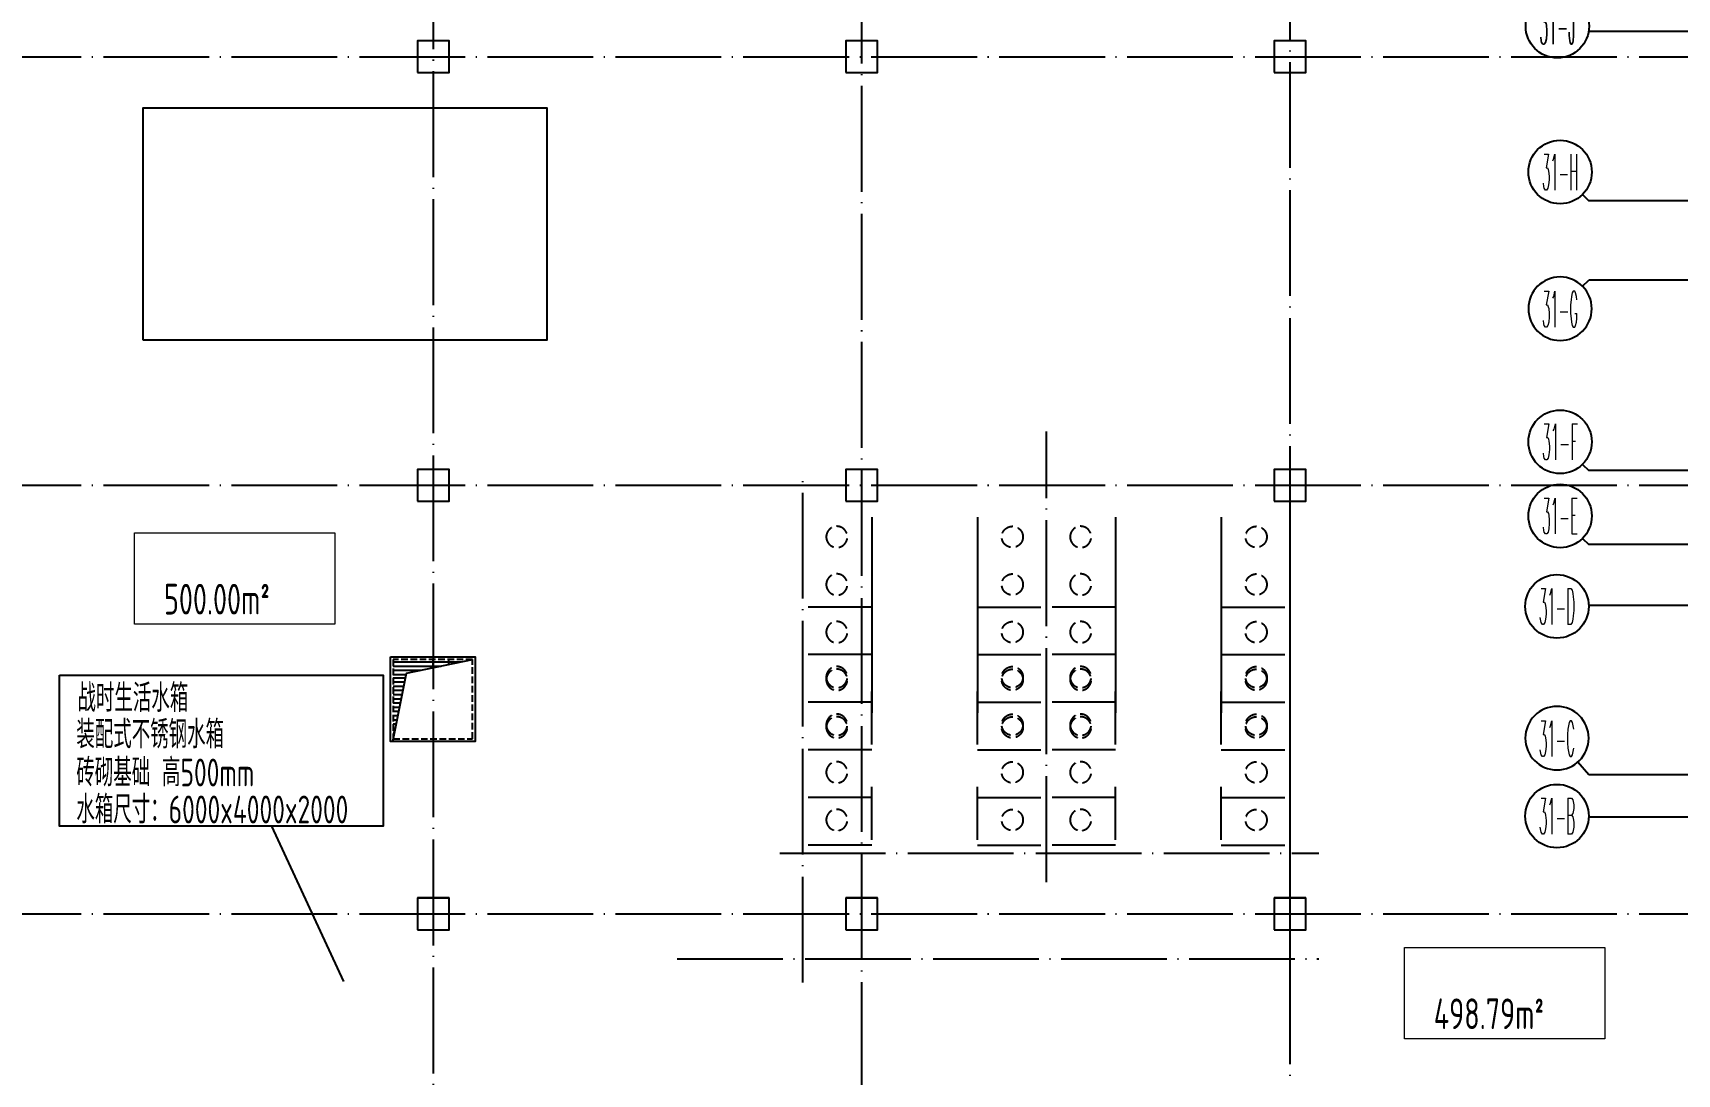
# Model space of a CAD drawing. Extents: x 115549 to 768939, y -502199 to 402497.
# Drawn here: x 316408 to 347502, y -395750 to -376071 of the extents above; entities that cross this region are included whole.
import ezdxf
from ezdxf.enums import TextEntityAlignment as Align

# ---------------------------------------------------------------- set-up
doc = ezdxf.new("R2010")
doc.units = 0
doc.header["$LTSCALE"] = 1000
doc.header["$MEASUREMENT"] = 0
for name, pattern in [('__DASH', [0.35, 0.25, -0.1]), ('DASH', [0.35, 0.25, -0.1]), ('DOTE', [2.42, 2, -0.2, 0.02, -0.2])]:
    doc.linetypes.add(name, pattern=pattern)
for name, color, linetype in [('AXIS', 3, 'Continuous'), ('AXIS_TEXT', 7, 'Continuous'), ('COLUMN', 9, 'Continuous'), ('DOTE', 16, 'DOTE'), ('WINDOW', 4, 'Continuous'), ('人防辅助线', 7, 'Continuous'), ('文字', 3, 'Continuous'), ('给水', 32, 'Continuous')]:
    doc.layers.add(name, color=color, linetype=linetype)
doc.layers.add('renWALL', color=8, linetype='Continuous', lineweight=9)
doc.styles.add('_TCH_AXIS', font='COMPLEX', dxfattribs={"bigfont": 'GBCBIG'})
doc.styles.add('COMPLEX', font='COMPLEX')
doc.styles.add('TSSD_Rein', font='tssdeng.shx', dxfattribs={"width": 0.7, "bigfont": 'tssdchn.shx'})

# ---------------------------------------------------------------- blocks, each defined once
blk = doc.blocks.new('qiangzh3333')
at = {"layer": 'COLUMN', "color": 8}
for points in [[(503128301, 3697127696), (503128901, 3697127696), (503128901, 3697128296), (503128301, 3697128296)], [(503136401, 3697127696), (503137001, 3697127696), (503137001, 3697128296), (503136401, 3697128296)], [(503144501, 3697127696), (503145101, 3697127696), (503145101, 3697128296), (503144501, 3697128296)], [(503128301, 3697119596), (503128901, 3697119596), (503128901, 3697120196), (503128301, 3697120196)], [(503136401, 3697119596), (503137001, 3697119596), (503137001, 3697120196), (503136401, 3697120196)], [(503144501, 3697119596), (503145101, 3697119596), (503145101, 3697120196), (503144501, 3697120196)], [(503128301, 3697111496), (503128901, 3697111496), (503128901, 3697112096), (503128301, 3697112096)], [(503136401, 3697111496), (503137001, 3697111496), (503137001, 3697112096), (503136401, 3697112096)], [(503144501, 3697111496), (503145101, 3697111496), (503145101, 3697112096), (503144501, 3697112096)]]:
    blk.add_lwpolyline(points, close=True, dxfattribs=at)
blk = doc.blocks.new('_AXISO')
blk.add_circle((0, 0), 0.5)
at = {"layer": 'AXIS_TEXT', "style": 'COMPLEX', "width": 1.041667}
blk.add_attdef('A', text='', height=0.56, dxfattribs=at).set_placement((-0.25, -0.28), (0.25, -0.28), align=Align.FIT)
blk = doc.blocks.new('31-12')
at = {"layer": 'AXIS'}
for p, q in [((2876295, -1237894), (2872295, -1237894)), ((2872178, -1240977), (2872295, -1241094)), ((2876295, -1241094), (2872295, -1241094)), ((2872178, -1242711), (2872295, -1242594)), ((2876295, -1242594), (2872295, -1242594)), ((2872178, -1246077), (2872295, -1246194)), ((2876295, -1246194), (2872295, -1246194)), ((2872178, -1247477), (2872295, -1247594)), ((2876295, -1247594), (2872295, -1247594)), ((2876295, -1248744), (2872295, -1248744)), ((2872295, -1251944), (2872088, -1251705)), ((2876295, -1251944), (2872295, -1251944)), ((2876295, -1252744), (2872295, -1252744))]:
    blk.add_line(p, q, dxfattribs=at)
ref = blk.add_blockref('_AXISO', (2871703, -1237794), dxfattribs=dict(at, xscale=1200, yscale=1200, zscale=1200))
ref.add_attrib('A', '31-J', dxfattribs={"layer": 'AXIS_TEXT', "height": 678.8, "style": '_TCH_AXIS', "width": 0.295775}).set_placement((2871364, -1238134), (2872043, -1238134), align=Align.FIT)
ref = blk.add_blockref('_AXISO', (2871754, -1240552), dxfattribs=dict(at, xscale=1200, yscale=1200, zscale=1200))
ref.add_attrib('A', '31-H', dxfattribs={"layer": 'AXIS_TEXT', "height": 678.8, "style": '_TCH_AXIS', "width": 0.2625}).set_placement((2871414, -1240892), (2872093, -1240892), align=Align.FIT)
ref = blk.add_blockref('_AXISO', (2871754, -1243135), dxfattribs=dict(at, xscale=-1200, yscale=1200, zscale=1200, rotation=180))
ref.add_attrib('A', '31-G', dxfattribs={"layer": 'AXIS_TEXT', "height": 678.8, "style": '_TCH_AXIS', "width": 0.269231}).set_placement((2871414, -1243485), (2872093, -1243485), align=Align.FIT)
ref = blk.add_blockref('_AXISO', (2871754, -1245652), dxfattribs=dict(at, xscale=1200, yscale=1200, zscale=1200))
ref.add_attrib('A', '31-F', dxfattribs={"layer": 'AXIS_TEXT', "height": 678.8, "style": '_TCH_AXIS', "width": 0.276316}).set_placement((2871414, -1245992), (2872093, -1245992), align=Align.FIT)
ref = blk.add_blockref('_AXISO', (2871754, -1247052), dxfattribs=dict(at, xscale=1200, yscale=1200, zscale=1200))
ref.add_attrib('A', '31-E', dxfattribs={"layer": 'AXIS_TEXT', "height": 678.8, "style": '_TCH_AXIS', "width": 0.276316}).set_placement((2871414, -1247392), (2872093, -1247392), align=Align.FIT)
ref = blk.add_blockref('_AXISO', (2871695, -1248761), dxfattribs=dict(at, xscale=1200, yscale=1200, zscale=1200))
ref.add_attrib('A', '31-D', dxfattribs={"layer": 'AXIS_TEXT', "height": 678.8, "style": '_TCH_AXIS', "width": 0.272727}).set_placement((2871356, -1249101), (2872035, -1249101), align=Align.FIT)
ref = blk.add_blockref('_AXISO', (2871695, -1251252), dxfattribs=dict(at, xscale=-1200, yscale=1200, zscale=1200, rotation=180))
ref.add_attrib('A', '31-C', dxfattribs={"layer": 'AXIS_TEXT', "height": 678.8, "style": '_TCH_AXIS', "width": 0.28}).set_placement((2871356, -1251602), (2872035, -1251602), align=Align.FIT)
ref = blk.add_blockref('_AXISO', (2871695, -1252725), dxfattribs=dict(at, xscale=1200, yscale=1200, zscale=1200))
ref.add_attrib('A', '31-B', dxfattribs={"layer": 'AXIS_TEXT', "height": 678.8, "style": '_TCH_AXIS', "width": 0.272727}).set_placement((2871356, -1253064), (2872035, -1253064), align=Align.FIT)
blk = doc.blocks.new('asfa')
at = {"layer": '人防辅助线'}
for p, q in [((77817353, 42957868), (77816153, 42957868)), ((77817353, 42957768), (77817353, 42956768)), ((77817353, 42956968), (77816153, 42956968)), ((77817353, 42956068), (77816153, 42956068)), ((77817353, 42954368), (77817353, 42955368)), ((77817353, 42955168), (77816153, 42955168)), ((77817353, 42953468), (77817353, 42954468))]:
    blk.add_line(p, q, dxfattribs=at)
at = {"layer": '人防辅助线', "linetype": 'DASH'}
for centre in [(77816693, 42957393), (77816693, 42956493), (77816693, 42955643), (77816693, 42954743), (77816693, 42953843)]:
    blk.add_circle(centre, 200, dxfattribs=at)
blk = doc.blocks.new('saaaa')
at = {"layer": 'COLUMN', "color": 8}
for p, q in [((504796590, 3696189093), (504795990, 3696189093)), ((504795990, 3696189093), (504795990, 3696188493)), ((504796590, 3696188493), (504796590, 3696189093)), ((504804690, 3696189093), (504804090, 3696189093)), ((504804090, 3696189093), (504804090, 3696188493)), ((504804690, 3696188493), (504804690, 3696189093)), ((504812790, 3696189093), (504812190, 3696189093)), ((504812190, 3696189093), (504812190, 3696188493)), ((504812790, 3696188493), (504812790, 3696189093)), ((504795990, 3696188493), (504796590, 3696188493)), ((504804090, 3696188493), (504804690, 3696188493)), ((504812190, 3696188493), (504812790, 3696188493)), ((504796590, 3696180993), (504795990, 3696180993)), ((504795990, 3696180993), (504795990, 3696180393)), ((504796590, 3696180393), (504796590, 3696180993)), ((504804690, 3696180993), (504804090, 3696180993)), ((504804090, 3696180993), (504804090, 3696180393)), ((504804690, 3696180393), (504804690, 3696180993)), ((504812790, 3696180993), (504812190, 3696180993)), ((504812190, 3696180993), (504812190, 3696180393)), ((504812790, 3696180393), (504812790, 3696180993)), ((504795990, 3696180393), (504796590, 3696180393)), ((504804090, 3696180393), (504804690, 3696180393)), ((504812190, 3696180393), (504812790, 3696180393)), ((504796590, 3696172893), (504795990, 3696172893)), ((504795990, 3696172893), (504795990, 3696172293)), ((504796590, 3696172293), (504796590, 3696172893)), ((504804690, 3696172893), (504804090, 3696172893)), ((504804090, 3696172893), (504804090, 3696172293)), ((504804690, 3696172293), (504804690, 3696172893)), ((504812790, 3696172893), (504812190, 3696172893)), ((504812190, 3696172893), (504812190, 3696172293)), ((504812790, 3696172293), (504812790, 3696172893)), ((504795990, 3696172293), (504796590, 3696172293)), ((504804090, 3696172293), (504804690, 3696172293)), ((504812190, 3696172293), (504812790, 3696172293))]:
    blk.add_line(p, q, dxfattribs=at)

msp = doc.modelspace()

# ---------------------------------------------------------------- linework, layer by layer
msp.add_line((320922.9, -391066.3), (322280.9, -394002.3, -90.3))
at = {"color": 0}
msp.add_lwpolyline([(316912.1, -388209.8), (323030.4, -388209.8), (323030.4, -391066.3), (316912.1, -391066.3)], close=True, dxfattribs=at)
at = {"layer": 'DOTE', "color": 1}
for p, q in [((323983.3, -422356.5), (323983.3, -308021.8)), ((340183.3, -402821.8), (340183.3, -308021.8)), ((332083.3, -403271.8), (332083.3, -308471.8)), ((225783.3, -376521.8), (452683.3, -376521.8)), ((335577.3, -392121.8), (335577.3, -383606.2)), ((225783.3, -384621.8), (452683.3, -384621.8)), ((330971.3, -394021.8), (330971.3, -384453.3)), ((340183.4, -394021.8), (340183.4, -384453.2)), ((330533.1, -391571.8), (340726.6, -391571.8)), ((225783.3, -392721.8), (452683.3, -392721.8)), ((328591.8, -393571.8), (340726.6, -393571.8))]:
    msp.add_line(p, q, dxfattribs=at)
at = {"layer": 'WINDOW'}
msp.add_lwpolyline([(318489.2, -381873.5), (326132.5, -381873.5), (326132.5, -377491.3), (318489.2, -377491.3)], close=True, dxfattribs=at)
at = {"layer": '文字', "color": 6, "lineweight": 15}
for points in [[(318332.7, -385520.8), (322119.6, -385520.8), (322119.6, -387247.2), (318332.7, -387247.2)], [(342345.3, -393357.7), (346132.2, -393357.7), (346132.2, -395084.1), (342345.3, -395084.1)]]:
    msp.add_lwpolyline(points, close=True, dxfattribs=at)
at = {"layer": '给水'}
for p, q in [((323223.2, -387957.5), (324505.3, -387957.5)), ((323223.2, -388036.8), (324127.3, -388036.8)), ((323223.2, -388116.2), (323749.3, -388116.2)), ((323223.2, -388195.6), (323466.4, -388195.6)), ((323223.2, -388257.5), (323455.4, -388257.5)), ((323223.2, -388336.8), (323439.4, -388336.8)), ((323223.2, -388416.2), (323423.4, -388416.2)), ((323223.2, -388495.6), (323407.5, -388495.6)), ((323223.2, -388575), (323391.5, -388575)), ((323223.2, -388654.3), (323375.5, -388654.3)), ((323223.2, -388733.7), (323359.6, -388733.7)), ((323223.2, -388813.1), (323343.6, -388813.1)), ((323223.2, -388892.5), (323327.6, -388892.5)), ((323223.2, -388971.8), (323311.7, -388971.8)), ((323223.2, -389051.2), (323295.7, -389051.2)), ((323223.2, -389130.6), (323279.7, -389130.6)), ((323223.2, -389210), (323263.8, -389210)), ((323223.2, -389289.3), (323247.8, -389289.3))]:
    msp.add_line(p, q, dxfattribs=at)
msp.add_lwpolyline([(323173.2, -387861.7), (324773.2, -387861.7), (324773.2, -389461.7), (323173.2, -389461.7)], close=True, dxfattribs=at)
msp.add_lwpolyline([(323213.1, -389461.7), (323472.1, -388174.4), (324723.2, -387911.7)], dxfattribs=at)
at = {"layer": '给水', "linetype": '__DASH', "ltscale": 0.5}
msp.add_lwpolyline([(324723.2, -387911.7), (323223.2, -387911.7), (323223.2, -389411.7), (324723.2, -389411.7)], close=True, dxfattribs=at)
for points in [[(323973.2, -387914.7), (323973.2, -388069.2)], [(324273.2, -388006.2), (324273.2, -387914.7)]]:
    msp.add_lwpolyline(points, dxfattribs=at)

# ---------------------------------------------------------------- block references
for name, p in [('saaaa', (-504472306.5, -3696565314.4)), ('31-12', (-2526465, 861851.7))]:
    msp.add_blockref(name, p)
at = {"xscale": -1, "rotation": 180}
for p in [(-77485081.8, 42568246.3), (-77480470.1, 42568246.3), (-77485081.8, 42566446.3), (-77480470.1, 42566446.3)]:
    msp.add_blockref('asfa', p, dxfattribs=at)
at = {"rotation": 180}
for p in [(78151624, 42568246.3), (78156235.7, 42568246.3), (78151624, 42566446.3), (78156235.7, 42566446.3)]:
    msp.add_blockref('asfa', p, dxfattribs=at)
at = {"layer": 'renWALL', "color": 8}
msp.add_blockref('qiangzh3333', (-502804617.7, -3697504518), dxfattribs=at)

# ---------------------------------------------------------------- texts
at = {"layer": '文字', "color": 7, "lineweight": 15, "style": 'TSSD_Rein', "width": 0.7}
for s, p in [('500.00m%%1402%%141%%141', (318887.4, -387063.5)), ('498.79m%%1402%%141%%141', (342900, -394900.4))]:
    msp.add_text(s, height=580, dxfattribs=at).set_placement(p)
at = {"layer": '文字', "color": 7, "style": 'TSSD_Rein', "width": 0.7}
for s, height, p in [('战时生活水箱', 525.26, (317250.7, -388903.9)), ('装配式不锈钢水箱 ', 525.26, (317229.7, -389591.9)), ('砖砌基础 高500mm ', 525.263, (317229.7, -390312.7)), ('水箱尺寸：6000x4000x2000', 525.263, (317229.7, -391011.5))]:
    msp.add_text(s, height=height, dxfattribs=at).set_placement(p)

doc.saveas('drawing.dxf')
